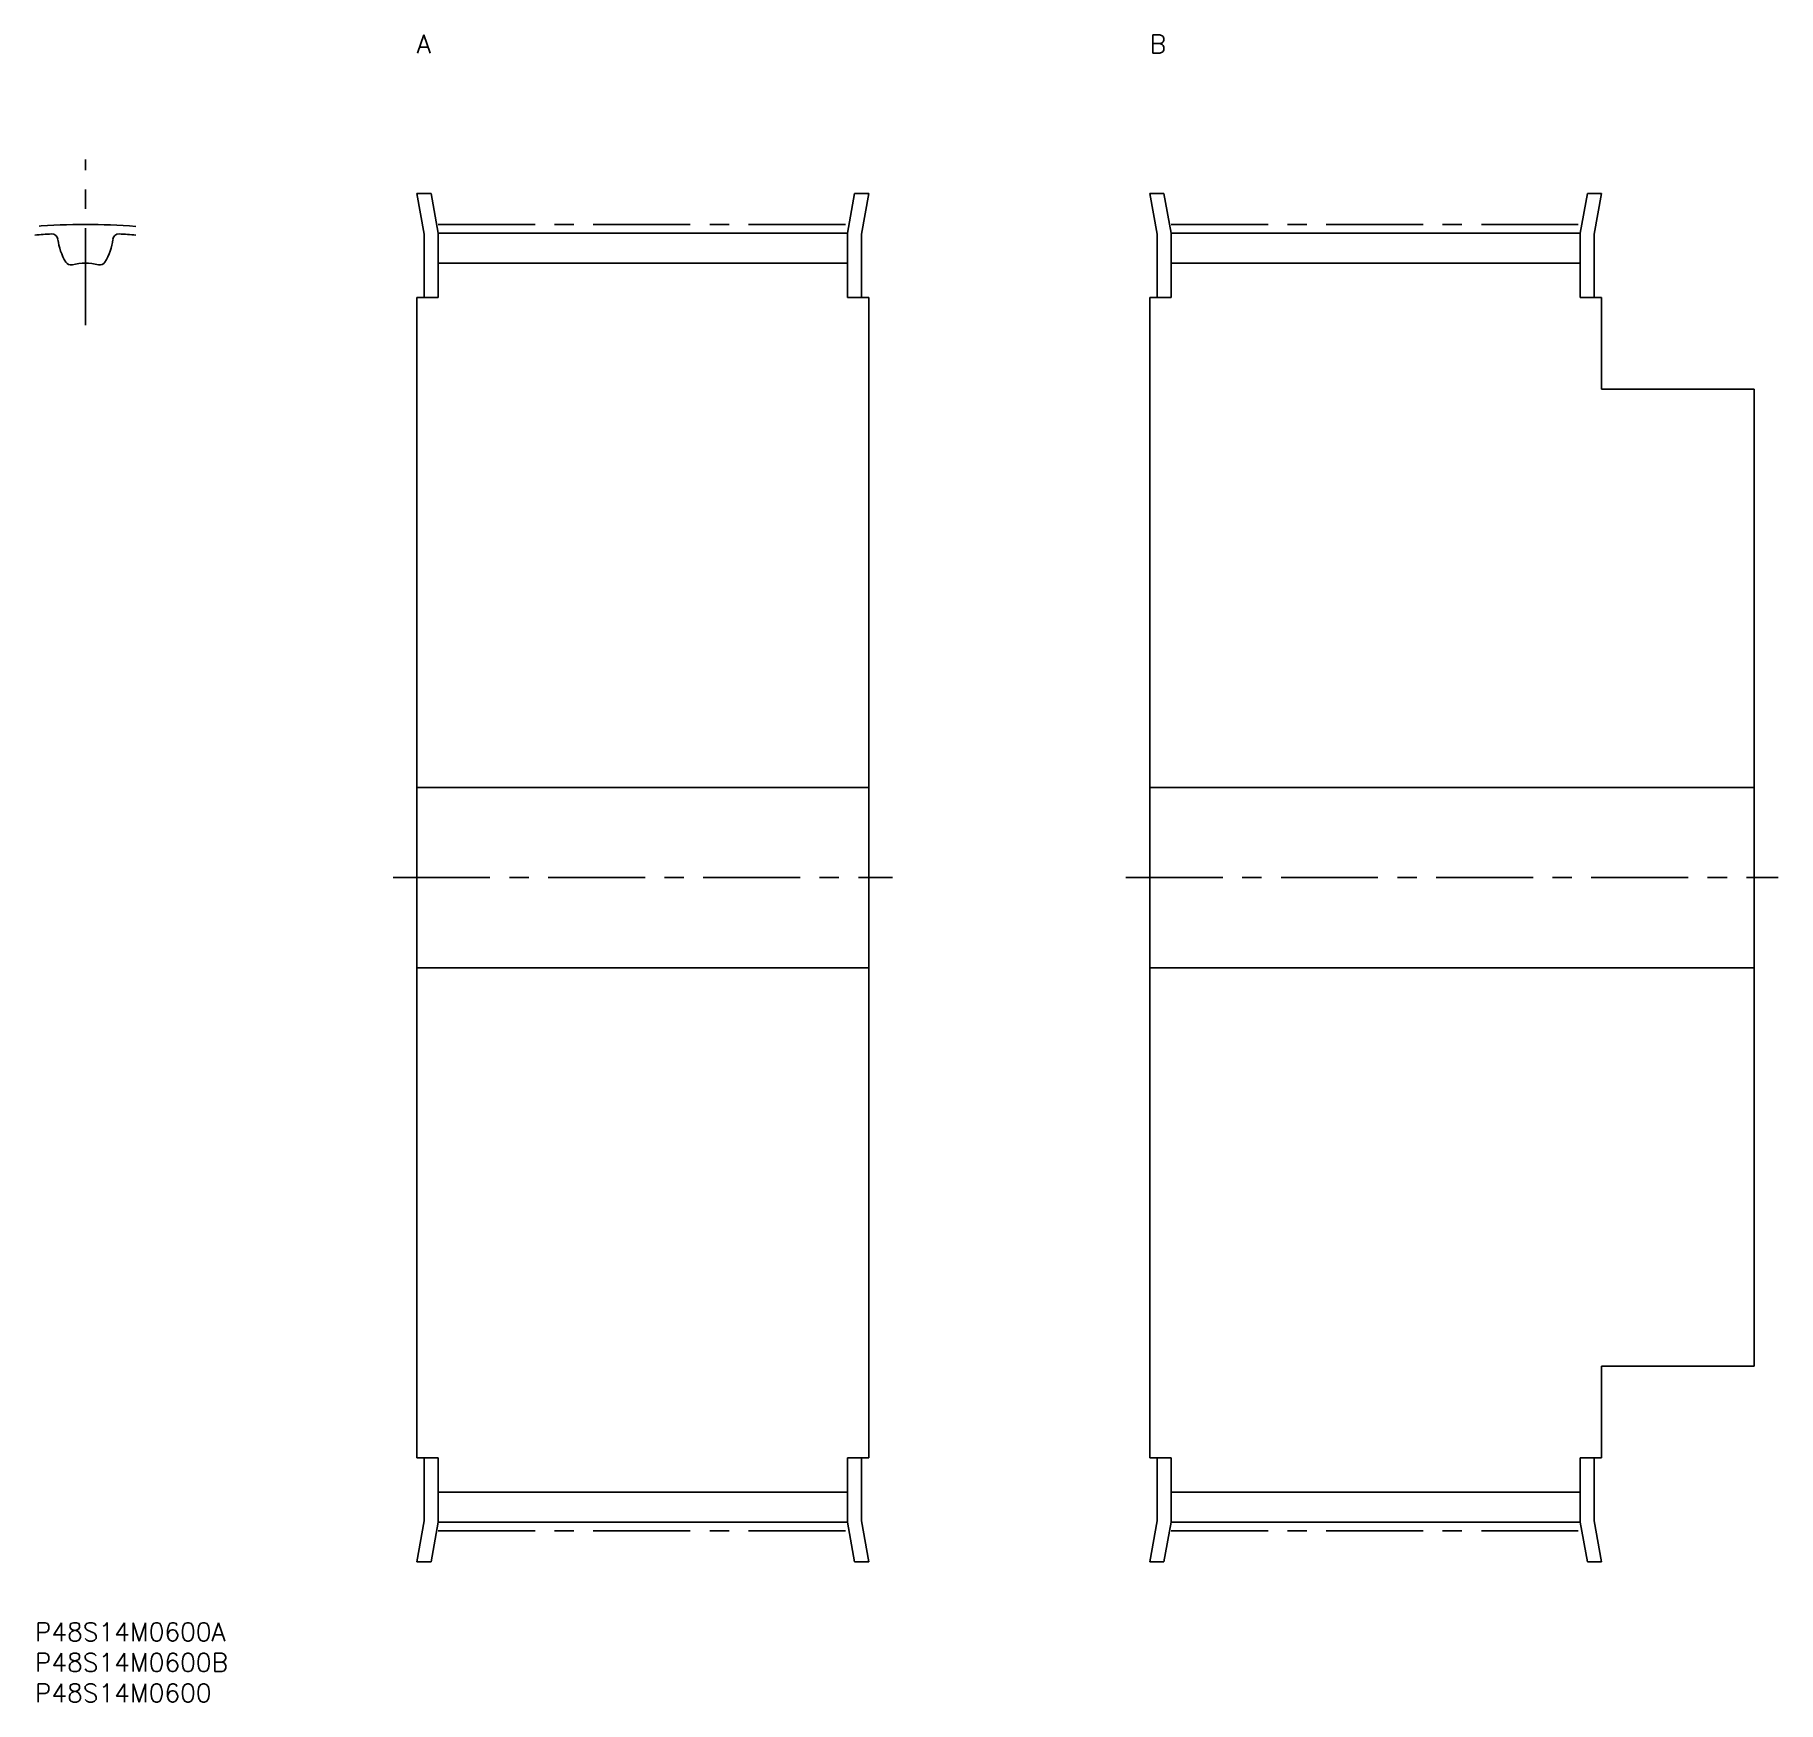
# Model space of a CAD drawing. Extents: x 0 to 285, y -13 to 260.
import ezdxf

# ---------------------------------------------------------------- set-up
doc = ezdxf.new("R2010")
doc.units = 0
doc.header["$LTSCALE"] = 0.5
doc.linetypes.add('CENTER', pattern=[50.8, 31.75, -6.35, 6.35, -6.35])
for name, color, linetype in [('MSM_CENTER', 1, 'CENTER'), ('MSM_CONTINUOUS', 7, 'CONTINUOUS'), ('MSM_PART_NUMBER', 7, 'CONTINUOUS')]:
    doc.layers.add(name, color=color, linetype=linetype)
doc.styles.get("Standard").update_dxf_attribs({"font": 'txt.shx', "height": 3, "bigfont": 'bigfont.shx'})

# ---------------------------------------------------------------- blocks, each defined once
blk = doc.blocks.new('*U31')
at = {"layer": 'MSM_PART_NUMBER'}
blk.add_text('P48S14M0600A', height=3, dxfattribs=at).set_placement((0, -3))
blk = doc.blocks.new('*U32')
at = {"layer": 'MSM_PART_NUMBER'}
blk.add_text('P48S14M0600B', height=3, dxfattribs=at).set_placement((0, -8))
blk = doc.blocks.new('*U33')
at = {"layer": 'MSM_PART_NUMBER'}
blk.add_text('P48S14M0600', height=3, dxfattribs=at).set_placement((0, -13))
blk = doc.blocks.new('*U34')
at = {"layer": 'MSM_PART_NUMBER'}
blk.add_text('A', height=3, dxfattribs=at).set_placement((62.54, 257))
blk = doc.blocks.new('*U35')
at = {"layer": 'MSM_PART_NUMBER'}
blk.add_text('B', height=3, dxfattribs=at).set_placement((182.54, 257))

msp = doc.modelspace()

# ---------------------------------------------------------------- linework, layer by layer
at = {"layer": 'MSM_CENTER'}
for p, q in [((8.27, 212.46), (8.27, 239.6)), ((66.04, 228.95), (133.04, 228.95)), ((186.04, 228.95), (253.04, 228.95)), ((58.64, 122), (140.44, 122)), ((178.64, 122), (285.44, 122)), ((66.04, 15.05), (133.04, 15.05)), ((186.04, 15.05), (253.04, 15.05))]:
    msp.add_line(p, q, dxfattribs=at)
msp.add_arc((8.27, 122), 106.95, 85.5659, 94.4341, dxfattribs=at)
at = {"layer": 'MSM_CONTINUOUS'}
for p, q in [((64.87, 234), (62.54, 234)), ((62.54, 234), (63.74, 227.34)), ((66.04, 227.55), (64.87, 234)), ((134.2, 234), (133.04, 227.55)), ((136.54, 234), (134.2, 234)), ((135.34, 227.34), (136.54, 234)), ((184.87, 234), (182.54, 234)), ((182.54, 234), (183.74, 227.34)), ((186.04, 227.55), (184.87, 234)), ((254.2, 234), (253.04, 227.55)), ((256.54, 234), (254.2, 234)), ((255.34, 227.34), (256.54, 234)), ((63.74, 227.34), (63.74, 217)), ((66.04, 227.55), (66.04, 217)), ((66.04, 227.55), (133.04, 227.55)), ((133.04, 227.55), (133.04, 217)), ((135.34, 217), (135.34, 227.34)), ((183.74, 227.34), (183.74, 217)), ((186.04, 227.55), (186.04, 217)), ((186.04, 227.55), (253.04, 227.55)), ((253.04, 227.55), (253.04, 217)), ((255.34, 217), (255.34, 227.34)), ((133.04, 222.6), (66.04, 222.6)), ((253.04, 222.6), (186.04, 222.6)), ((62.54, 217), (62.54, 27)), ((66.04, 217), (62.54, 217)), ((136.54, 217), (133.04, 217)), ((136.54, 27), (136.54, 217)), ((182.54, 217), (182.54, 27)), ((186.04, 217), (182.54, 217)), ((256.54, 217), (253.04, 217)), ((256.54, 202), (256.54, 217)), ((281.54, 202), (256.54, 202)), ((281.54, 42), (281.54, 202)), ((136.54, 136.75), (62.54, 136.75)), ((281.54, 136.75), (182.54, 136.75)), ((62.54, 107.25), (136.54, 107.25)), ((182.54, 107.25), (281.54, 107.25)), ((256.54, 27), (256.54, 42)), ((256.54, 42), (281.54, 42)), ((62.54, 27), (66.04, 27)), ((63.74, 27), (63.74, 16.66)), ((66.04, 27), (66.04, 16.45)), ((133.04, 27), (133.04, 16.45)), ((133.04, 27), (136.54, 27)), ((135.34, 16.66), (135.34, 27)), ((182.54, 27), (186.04, 27)), ((183.74, 27), (183.74, 16.66)), ((186.04, 27), (186.04, 16.45)), ((253.04, 27), (253.04, 16.45)), ((253.04, 27), (256.54, 27)), ((255.34, 16.66), (255.34, 27)), ((66.04, 21.39), (133.04, 21.39)), ((186.04, 21.39), (253.04, 21.39)), ((63.74, 16.66), (62.54, 10)), ((64.87, 10), (66.04, 16.45)), ((66.04, 16.45), (133.04, 16.45)), ((133.04, 16.45), (134.2, 10)), ((136.54, 10), (135.34, 16.66)), ((183.74, 16.66), (182.54, 10)), ((184.87, 10), (186.04, 16.45)), ((186.04, 16.45), (253.04, 16.45)), ((253.04, 16.45), (254.2, 10)), ((256.54, 10), (255.34, 16.66)), ((62.54, 10), (64.87, 10)), ((134.2, 10), (136.54, 10)), ((182.54, 10), (184.87, 10)), ((254.2, 10), (256.54, 10))]:
    msp.add_line(p, q, dxfattribs=at)
for centre, radius, start, end in [((8.27, 122), 105.55, 93.0071, 94.4929), ((2.78, 226.41), 1, 6.5035, 93.0071), ((12.82, 227.55), 9.1, 186.5035, 211.4746), ((3.72, 227.55), 9.1, 328.5254, 353.4965), ((13.75, 226.41), 1, 86.9929, 173.4965), ((8.27, 122), 105.55, 85.5071, 86.9929), ((5.91, 223.33), 1, 211.4746, 283.5027), ((10.63, 223.33), 1, 256.4973, 328.5254), ((8.27, 213.51), 9.1, 76.4973, 103.5027)]:
    msp.add_arc(centre, radius, start, end, dxfattribs=at)

# ---------------------------------------------------------------- block references
for name in ['*U34', '*U35', '*U31', '*U32', '*U33']:
    msp.add_blockref(name, (0, 0), dxfattribs=at)

doc.saveas('drawing.dxf')
